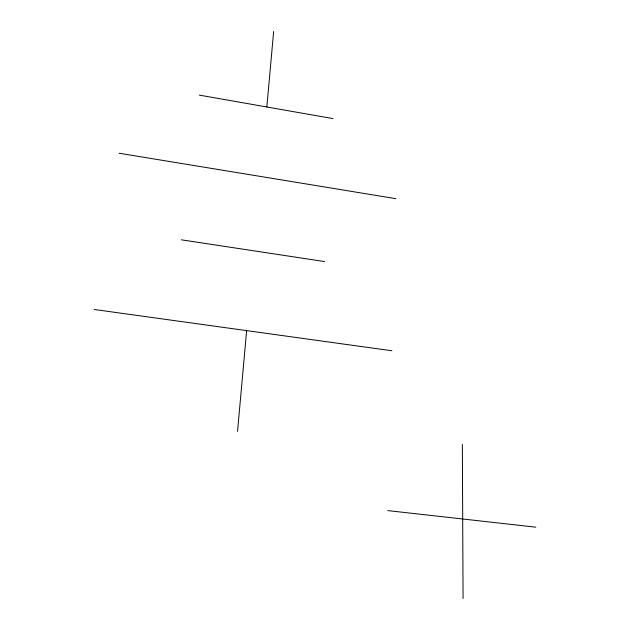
<?xml version="1.0" encoding="UTF-8"?>
<svg xmlns="http://www.w3.org/2000/svg" width="630" height="630" viewBox="0 0 630 630"><rect width="100%" height="100%" fill="white"/><g stroke="black" fill="none" stroke-linecap="round" stroke-linejoin="round"><path stroke-width="0.94" d="M237.541 431.416L246.637 330.624M266.837 106.982L273.656 31.5M387.726 510.591L535.807 527.176M94.193 309.472L391.876 350.768M181.33 239.809L324.694 261.584M119.054 153.216L395.829 198.671M199.285 95.114L332.931 118.597M462.341 444.315L463.066 598.5"/></g></svg>
